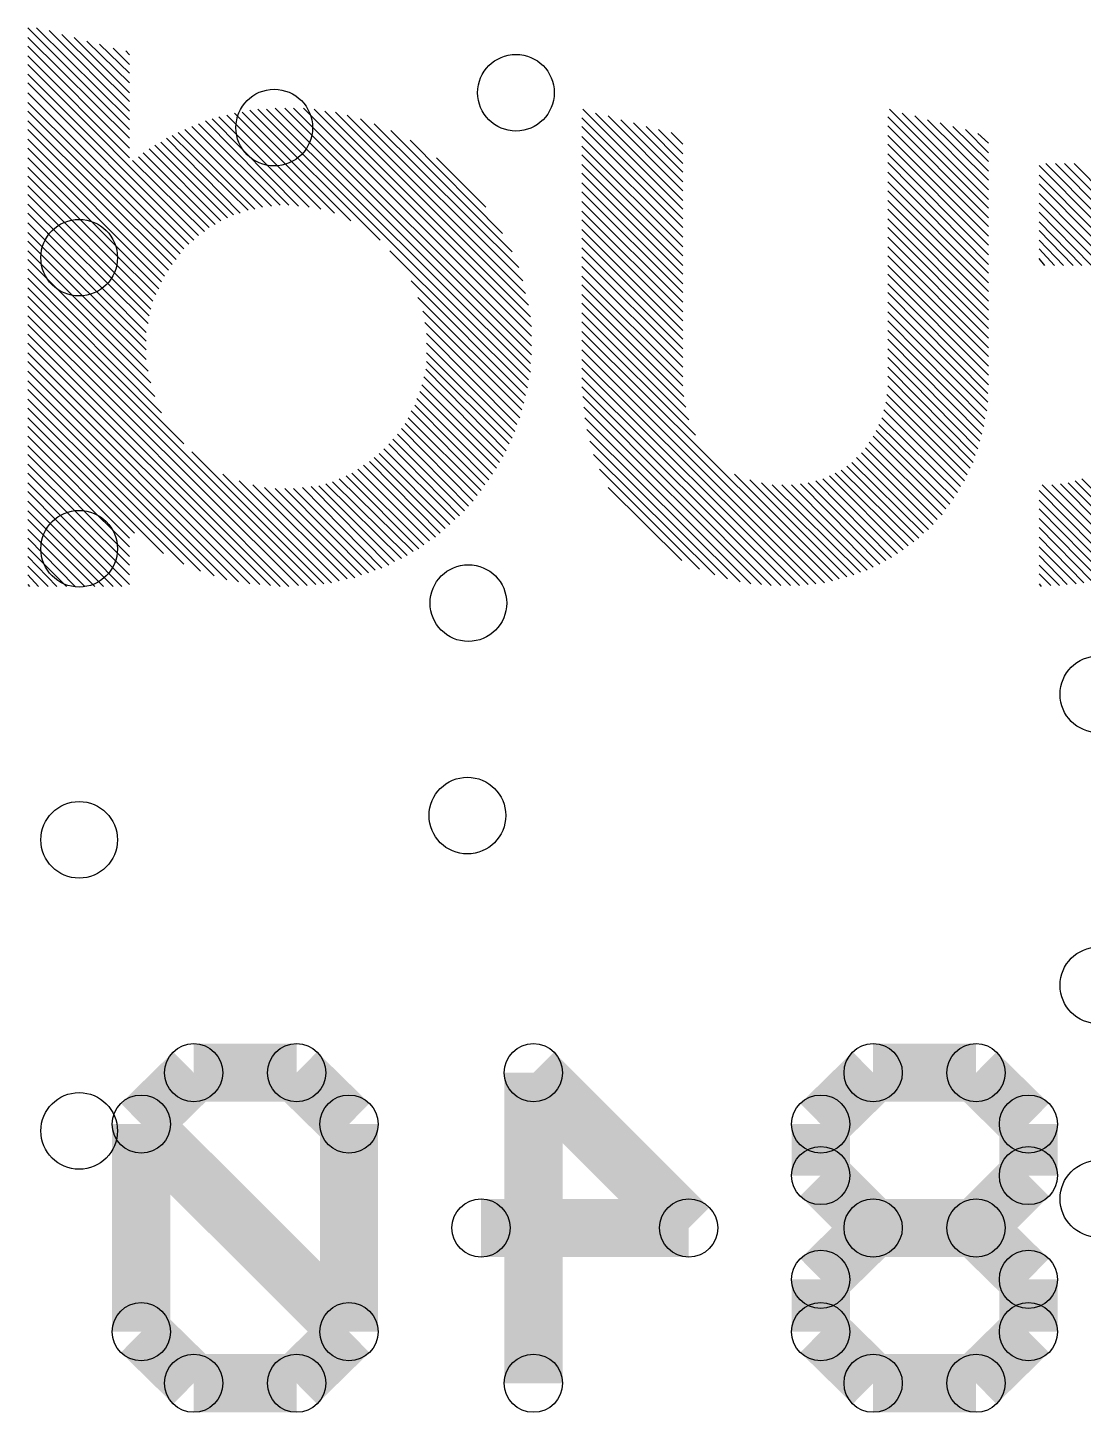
# Model space of a CAD drawing. Extents: x 0 to 26.8, y 0 to 19.7.
# Drawn here: x 9.136 to 11.899, y 8.547 to 12.172 of the extents above; entities that cross this region are included whole.
import ezdxf

# ---------------------------------------------------------------- set-up
doc = ezdxf.new("R2010")
doc.units = 0
doc.layers.get('0').update_dxf_attribs({"linetype": 'CONTINUOUS'})
doc.layers.add('SEEEDSTUDIOXIAONRF52840V1_1_GBO', color=7, linetype='CONTINUOUS')
doc.layers.add('SEEEDSTUDIOXIAONRF52840V1_1_TXT', color=12, linetype='CONTINUOUS')

# ---------------------------------------------------------------- blocks, each defined once
blk = doc.blocks.new('ROUND_2')
blk.add_circle((0, 0), 0)
blk = doc.blocks.new('ROUND_19')
blk.add_circle((0, 0), 0.0762)
blk = doc.blocks.new('ROUND_85')
blk.add_circle((0, 0), 0.1003)

msp = doc.modelspace()

# ---------------------------------------------------------------- linework, layer by layer
at = {"layer": 'SEEEDSTUDIOXIAONRF52840V1_1_GBO'}
for points in [[(9.13638, 12.17168), (9.40308, 11.90498)], [(9.40308, 11.88212), (9.13638, 12.14628)], [(9.40308, 11.93038), (9.15924, 12.17168)], [(9.19226, 12.16406), (9.40308, 11.95324)], [(9.40308, 11.97864), (9.22528, 12.1539)], [(9.2583, 12.14628), (9.40308, 12.0015)], [(9.13638, 12.12342), (9.40308, 11.85672)], [(9.40308, 12.0269), (9.29132, 12.13612)], [(9.32434, 12.1285), (9.40308, 12.0523)], [(9.40308, 12.07516), (9.3599, 12.11834)], [(9.39292, 12.11072), (9.40308, 12.10056)], [(9.40308, 11.83132), (9.13638, 12.09802)], [(9.13638, 12.07516), (9.58342, 11.62812)], [(9.57072, 11.61542), (9.13638, 12.04976)], [(9.13638, 12.0269), (9.55802, 11.60526)], [(9.54532, 11.59256), (9.13638, 12.0015)], [(9.13638, 11.9761), (9.53516, 11.57986)], [(9.525, 11.56462), (9.13638, 11.95324)], [(9.13638, 11.92784), (9.51484, 11.55192)], [(9.81964, 11.70686), (9.6012, 11.92784)], [(9.61898, 11.93292), (9.84504, 11.70432)], [(9.87298, 11.70178), (9.63676, 11.938)], [(9.65708, 11.94308), (9.90346, 11.6967)], [(9.93902, 11.68654), (9.6774, 11.94816)], [(9.69772, 11.9507), (9.9822, 11.66622)], [(10.0584, 11.61542), (9.71804, 11.95578)], [(9.73836, 11.95832), (10.44702, 11.24966)], [(10.4521, 11.26998), (9.76122, 11.95832)], [(9.78408, 11.96086), (10.4521, 11.29284)], [(10.45464, 11.3157), (9.80948, 11.96086)], [(9.83234, 11.96086), (10.45464, 11.33856)], [(10.45464, 11.36396), (9.85774, 11.96086)], [(9.88568, 11.95832), (10.45464, 11.38936)], [(10.4521, 11.41476), (9.91362, 11.95324)], [(9.94156, 11.9507), (10.44702, 11.44524)], [(10.4394, 11.47572), (9.97204, 11.94308)], [(10.0076, 11.93292), (10.43178, 11.50874)], [(10.85088, 11.6713), (10.58672, 11.93546)], [(10.58926, 11.95832), (10.85088, 11.6967)], [(10.85088, 11.71956), (10.62228, 11.94816)], [(10.6553, 11.94054), (10.85088, 11.74496)], [(10.85088, 11.76782), (10.68832, 11.93038)], [(11.65098, 11.67384), (11.38682, 11.938)], [(11.3919, 11.95832), (11.65098, 11.69924)], [(11.65098, 11.7221), (11.42492, 11.94816)], [(11.45794, 11.94054), (11.65098, 11.7475)], [(11.65098, 11.7729), (11.49096, 11.93038)], [(9.50468, 11.53668), (9.13638, 11.90498)], [(9.51484, 11.88974), (9.71296, 11.69416)], [(9.73074, 11.6967), (9.53008, 11.89736)], [(9.54786, 11.90498), (9.75106, 11.70178)], [(9.77392, 11.70432), (9.56564, 11.9126)], [(9.58342, 11.92022), (9.79678, 11.70686)], [(10.42162, 11.5443), (10.04316, 11.92022)], [(10.08634, 11.90244), (10.40384, 11.58494)], [(10.58672, 11.9126), (10.85088, 11.64844)], [(10.72134, 11.92276), (10.85088, 11.79322)], [(10.85088, 11.81608), (10.75436, 11.9126)], [(10.78738, 11.90498), (10.85088, 11.84148)], [(10.85088, 11.86688), (10.8204, 11.89736)], [(11.38682, 11.91514), (11.65098, 11.65098)], [(11.65098, 11.62558), (11.38682, 11.88974)], [(11.52398, 11.92276), (11.65098, 11.79576)], [(11.65098, 11.82116), (11.557, 11.9126)], [(11.59002, 11.90498), (11.65098, 11.84402)], [(11.65098, 11.86942), (11.62304, 11.89482)], [(9.13638, 11.87958), (9.49452, 11.52144)], [(9.4869, 11.5062), (9.13638, 11.85672)], [(9.45388, 11.85418), (9.64184, 11.66622)], [(9.65962, 11.67384), (9.46912, 11.86434)], [(9.48436, 11.87196), (9.67486, 11.68146)], [(9.69264, 11.68654), (9.4996, 11.88212)], [(10.37844, 11.6332), (10.13714, 11.87704)], [(10.85088, 11.62304), (10.58672, 11.8872)], [(10.58672, 11.8618), (10.85088, 11.59764)], [(11.38682, 11.86688), (11.65098, 11.60272)], [(9.13638, 11.83132), (9.47928, 11.48842)], [(9.59866, 11.63828), (9.4107, 11.8237)], [(9.42594, 11.83386), (9.61136, 11.64844)], [(9.6266, 11.65606), (9.43864, 11.84402)], [(10.20572, 11.83132), (10.33526, 11.70178)], [(10.85088, 11.57478), (10.58672, 11.83894)], [(11.65098, 11.57732), (11.38682, 11.84148)], [(11.38682, 11.81862), (11.65098, 11.55192)], [(9.47166, 11.47318), (9.13638, 11.80592)], [(9.13638, 11.78306), (9.46404, 11.4554)], [(10.58672, 11.81354), (10.85088, 11.54938)], [(10.85088, 11.52652), (10.58672, 11.79068)], [(11.65098, 11.52906), (11.38682, 11.79322)], [(12.20216, 11.38936), (11.78306, 11.811)], [(11.78306, 11.7856), (12.20216, 11.36396)], [(11.80084, 11.81608), (12.20216, 11.41222)], [(12.20216, 11.43762), (11.82624, 11.81608)], [(11.8491, 11.81608), (12.20216, 11.46302)], [(12.20216, 11.48588), (11.8745, 11.81608)], [(9.45896, 11.43508), (9.13638, 11.75766)], [(10.58672, 11.76528), (10.85088, 11.50112)], [(11.38682, 11.76782), (11.65098, 11.50366)], [(11.65098, 11.4808), (11.38682, 11.74496)], [(12.20216, 11.3411), (11.78306, 11.76274)], [(9.13638, 11.7348), (9.45388, 11.4173)], [(9.45134, 11.39698), (9.13638, 11.7094)], [(10.85088, 11.47826), (10.58672, 11.74242)], [(10.58672, 11.71702), (10.85088, 11.45286)], [(11.38682, 11.71956), (11.65098, 11.4554)], [(11.78306, 11.73734), (12.20216, 11.3157)], [(12.20216, 11.29284), (11.78306, 11.71194)], [(9.13638, 11.68654), (9.44626, 11.37412)], [(10.85088, 11.42746), (10.58672, 11.69162)], [(11.65098, 11.43254), (11.38682, 11.6967)], [(11.38682, 11.6713), (11.65098, 11.40714)], [(11.78306, 11.68908), (11.92022, 11.54938)], [(9.44626, 11.35126), (9.13638, 11.66114)], [(9.13638, 11.63574), (9.44626, 11.3284)], [(10.58672, 11.66876), (10.85088, 11.4046)], [(10.85088, 11.3792), (10.58672, 11.64336)], [(11.65098, 11.38428), (11.38682, 11.64844)], [(11.89482, 11.54938), (11.78306, 11.66368)], [(11.78306, 11.64082), (11.87196, 11.54938)], [(9.44626, 11.303), (9.13638, 11.61288)], [(10.58672, 11.6205), (10.85088, 11.35634)], [(11.38682, 11.62304), (11.65098, 11.35888)], [(11.84656, 11.54938), (11.78306, 11.61542)], [(9.13638, 11.58748), (9.45134, 11.27252)], [(9.45896, 11.24204), (9.13638, 11.56462)], [(10.44448, 11.22934), (10.0838, 11.58748)], [(10.85088, 11.33094), (10.58672, 11.5951)], [(10.58672, 11.57224), (10.85088, 11.30808)], [(11.65098, 11.33348), (11.38682, 11.59764)], [(11.38682, 11.57478), (11.65098, 11.31062)], [(11.78306, 11.59256), (11.8237, 11.54938)], [(11.7983, 11.54938), (11.78306, 11.56716)], [(9.13638, 11.53922), (9.46912, 11.20648)], [(10.85088, 11.28268), (10.58672, 11.54684)], [(11.65098, 11.28522), (11.38682, 11.54938)], [(11.38682, 11.52652), (11.65098, 11.26236)], [(9.4869, 11.1633), (9.13638, 11.51636)], [(9.13638, 11.49096), (9.54532, 11.08202)], [(10.13968, 11.50874), (10.4394, 11.20902)], [(10.58672, 11.52144), (10.85088, 11.25728)], [(10.85088, 11.23442), (10.58672, 11.49858)], [(11.65098, 11.23696), (11.38682, 11.50112)], [(9.89076, 10.71372), (9.13638, 11.4681)], [(10.43432, 11.1887), (10.15746, 11.46556)], [(10.58672, 11.47318), (10.85342, 11.20648)], [(11.38682, 11.47826), (11.64844, 11.2141)], [(9.13638, 11.4427), (9.8679, 10.71118)], [(10.17016, 11.43), (10.42924, 11.17092)], [(10.8585, 11.17854), (10.58672, 11.45032)], [(10.58672, 11.42492), (10.86612, 11.14552)], [(11.64844, 11.19124), (11.38682, 11.45286)], [(11.38682, 11.42746), (11.6459, 11.16838)], [(9.84504, 10.71118), (9.13638, 11.4173)], [(9.13638, 11.39444), (9.81964, 10.70864)], [(10.42416, 11.1506), (10.17524, 11.39952)], [(10.8839, 11.10488), (10.58672, 11.40206)], [(11.64082, 11.14806), (11.38682, 11.4046)], [(9.79678, 10.70864), (9.13638, 11.36904)], [(9.13638, 11.34618), (9.77138, 10.71118)], [(10.18032, 11.37158), (10.41654, 11.13282)], [(10.41146, 11.11504), (10.18032, 11.34618)], [(11.24204, 10.72388), (10.58672, 11.37666)], [(10.58672, 11.3538), (11.22172, 10.7188)], [(11.38682, 11.3792), (11.63828, 11.12774)], [(11.6332, 11.10742), (11.38682, 11.35634)], [(9.74344, 10.71372), (9.13638, 11.32078)], [(10.18032, 11.32078), (10.40384, 11.09726)], [(11.19886, 10.71626), (10.58672, 11.3284)], [(11.38682, 11.33094), (11.62812, 11.08964)], [(9.13638, 11.29792), (9.71804, 10.71626)], [(9.68756, 10.72134), (9.13638, 11.27252)], [(10.17778, 11.2776), (10.3886, 11.06424)], [(10.39622, 11.08202), (10.18032, 11.29792)], [(10.58672, 11.303), (11.17854, 10.71372)], [(11.15568, 10.71118), (10.58672, 11.28014)], [(11.62304, 11.06932), (11.38682, 11.30808)], [(11.38682, 11.28268), (11.61542, 11.05154)], [(9.13638, 11.24712), (9.65708, 10.72642)], [(10.16762, 11.23696), (10.37082, 11.03376)], [(10.38098, 11.049), (10.1727, 11.25728)], [(10.58672, 11.25474), (11.13282, 10.71118)], [(11.61034, 11.03376), (11.38682, 11.25982)], [(9.62406, 10.73658), (9.13638, 11.22426)], [(10.15492, 11.2014), (10.35304, 11.00328)], [(10.3632, 11.01852), (10.16254, 11.21918)], [(11.10742, 10.71118), (10.58672, 11.23188)], [(10.58926, 11.20648), (11.08202, 10.71118)], [(11.5951, 11.00074), (11.38428, 11.21156)], [(11.38682, 11.23442), (11.60272, 11.01852)], [(9.13638, 11.19886), (9.5885, 10.74928)], [(9.54532, 10.76706), (9.13638, 11.176)], [(10.13968, 11.16838), (10.33272, 10.97534)], [(10.34288, 10.98804), (10.14984, 11.18362)], [(11.05662, 10.71372), (10.5918, 11.17854)], [(11.57732, 10.97026), (11.37666, 11.17092)], [(11.38174, 11.19124), (11.58748, 10.9855)], [(9.13638, 11.1506), (9.49198, 10.795)], [(9.13638, 11.12774), (9.41578, 10.84834)], [(10.12444, 11.13536), (10.3124, 10.9474)], [(10.32256, 10.9601), (10.13206, 11.1506)], [(10.59434, 11.1506), (11.02868, 10.71626)], [(11.55954, 10.93978), (11.36396, 11.13282)], [(11.37158, 11.1506), (11.5697, 10.95502)], [(9.40308, 10.83564), (9.13638, 11.10234)], [(10.27938, 10.90676), (10.09142, 11.09472)], [(10.10412, 11.10742), (10.28954, 10.91946)], [(10.30224, 10.93216), (10.11428, 11.12266)], [(11.00074, 10.72134), (10.59942, 11.12012)], [(11.53922, 10.91184), (11.34872, 11.10234)], [(11.35634, 11.11758), (11.54938, 10.92454)], [(9.13638, 11.07694), (9.40308, 10.81278)], [(9.56564, 11.0617), (9.91108, 10.71626)], [(10.05586, 11.05662), (10.24128, 10.8712)], [(10.25398, 10.8839), (10.06856, 11.06932)], [(10.08126, 11.08202), (10.26668, 10.89406)], [(10.60704, 11.08964), (10.96772, 10.72896)], [(11.31824, 11.05916), (11.5062, 10.8712)], [(11.51636, 10.8839), (11.3284, 11.07186)], [(11.33856, 11.0871), (11.52906, 10.8966)], [(9.40308, 10.78738), (9.13638, 11.05408)], [(9.40308, 10.76452), (9.13638, 11.02868)], [(10.20318, 10.83818), (10.01522, 11.02614)], [(10.03046, 11.0363), (10.21588, 10.84834)], [(10.22858, 10.86104), (10.04316, 11.04646)], [(10.9347, 10.73912), (10.6172, 11.05408)], [(11.4681, 10.83564), (11.28014, 11.0236)], [(11.29284, 11.03376), (11.4808, 10.84834)], [(11.4935, 10.8585), (11.30554, 11.04646)], [(9.13638, 11.00582), (9.40308, 10.73912)], [(9.9314, 10.7188), (9.64692, 11.00328)], [(9.6901, 10.9855), (9.95172, 10.72388)], [(9.93394, 10.98296), (10.12952, 10.78992)], [(10.14476, 10.80008), (9.95172, 10.99058)], [(9.9695, 10.9982), (10.16, 10.8077)], [(10.1727, 10.81786), (9.98474, 11.00582)], [(9.99998, 11.01598), (10.18794, 10.82802)], [(10.63244, 11.01598), (10.89406, 10.75436)], [(10.9855, 11.00328), (11.25982, 10.72896)], [(11.28014, 10.73404), (11.02614, 10.98804)], [(11.19886, 10.9855), (11.39698, 10.78484)], [(11.41222, 10.795), (11.21664, 10.99058)], [(11.23442, 10.9982), (11.42746, 10.80516)], [(11.44016, 10.81532), (11.24966, 11.00582)], [(11.2649, 11.01344), (11.4554, 10.82548)], [(12.07008, 10.79246), (11.87704, 10.9855)], [(11.89482, 10.99058), (12.08532, 10.80262)], [(9.40308, 10.71372), (9.13638, 10.98042)], [(9.13638, 10.95756), (9.38276, 10.70864)], [(9.97204, 10.72896), (9.72566, 10.97534)], [(9.75614, 10.96772), (9.99236, 10.7315)], [(10.01014, 10.73912), (9.78408, 10.96518)], [(9.80948, 10.96518), (10.02792, 10.7442)], [(10.0457, 10.75182), (9.83234, 10.96518)], [(9.8552, 10.96772), (10.06348, 10.7569)], [(10.08126, 10.76452), (9.87806, 10.97026)], [(9.89838, 10.9728), (10.0965, 10.77468)], [(10.11428, 10.7823), (9.91616, 10.97788)], [(10.84834, 10.77722), (10.6553, 10.96772)], [(11.05662, 10.98042), (11.29792, 10.73912)], [(11.3157, 10.74674), (11.08456, 10.97534)], [(11.10996, 10.97534), (11.33348, 10.75182)], [(11.34872, 10.75944), (11.13536, 10.97534)], [(11.15822, 10.97788), (11.3665, 10.76706)], [(11.38174, 10.77722), (11.17854, 10.98042)], [(11.78306, 10.9601), (11.99388, 10.74674)], [(12.01166, 10.75436), (11.79068, 10.97534)], [(11.81608, 10.97534), (12.0269, 10.76452)], [(12.04214, 10.77214), (11.83894, 10.97788)], [(11.85926, 10.98042), (12.05738, 10.7823)], [(9.3599, 10.70864), (9.13638, 10.93216)], [(11.9761, 10.74166), (11.78306, 10.9347)], [(11.78306, 10.91184), (11.95832, 10.73404)], [(9.13638, 10.90676), (9.3345, 10.70864)], [(9.31164, 10.70864), (9.13638, 10.8839)], [(11.94054, 10.72896), (11.78306, 10.88644)], [(9.13638, 10.8585), (9.28624, 10.70864)], [(11.78306, 10.86358), (11.92022, 10.72388)], [(11.8999, 10.7188), (11.78306, 10.83818)], [(9.26084, 10.70864), (9.13638, 10.83564)], [(9.13638, 10.81024), (9.23798, 10.70864)], [(11.78306, 10.81278), (11.87958, 10.71626)], [(9.21258, 10.70864), (9.13638, 10.78738)], [(11.85672, 10.71372), (11.78306, 10.78992)], [(9.13638, 10.76198), (9.18972, 10.70864)], [(9.16432, 10.70864), (9.13638, 10.73912)], [(11.78306, 10.76452), (11.8364, 10.71118)], [(11.81354, 10.71118), (11.78306, 10.74166)], [(9.13638, 10.71372), (9.14146, 10.70864)], [(11.78306, 10.71626), (11.78814, 10.70864)]]:
    msp.add_lwpolyline(points, dxfattribs=at)
at = {"layer": 'SEEEDSTUDIOXIAONRF52840V1_1_GBO', "const_width": 0.1524}
for points in [[(9.57072, 9.4361), (9.43356, 9.30148)], [(9.83996, 9.4361), (9.57072, 9.4361)], [(9.97712, 9.30148), (9.83996, 9.4361)], [(10.45972, 8.6233), (10.45972, 9.4361)], [(10.45972, 9.4361), (10.86612, 9.0297)], [(11.34872, 9.4361), (11.21156, 9.30148)], [(11.61796, 9.4361), (11.34872, 9.4361)], [(11.75512, 9.30148), (11.61796, 9.4361)], [(9.97712, 8.75792), (9.43356, 9.30148)], [(9.43356, 9.30148), (9.43356, 8.75792)], [(9.97712, 8.75792), (9.97712, 9.30148)], [(11.21156, 9.30148), (11.21156, 9.16686)], [(11.75512, 9.16686), (11.75512, 9.30148)], [(11.21156, 9.16686), (11.34872, 9.0297)], [(11.61796, 9.0297), (11.75512, 9.16686)], [(10.86612, 9.0297), (10.32256, 9.0297)], [(11.34872, 9.0297), (11.21156, 8.89508)], [(11.61796, 9.0297), (11.34872, 9.0297)], [(11.75512, 8.89508), (11.61796, 9.0297)], [(11.21156, 8.89508), (11.21156, 8.75792)], [(11.75512, 8.75792), (11.75512, 8.89508)], [(9.43356, 8.75792), (9.57072, 8.6233)], [(9.83996, 8.6233), (9.97712, 8.75792)], [(11.21156, 8.75792), (11.34872, 8.6233)], [(11.61796, 8.6233), (11.75512, 8.75792)], [(9.57072, 8.6233), (9.83996, 8.6233)], [(11.34872, 8.6233), (11.61796, 8.6233)]]:
    msp.add_lwpolyline(points, dxfattribs=at)

# ---------------------------------------------------------------- block references
at = {"layer": 'SEEEDSTUDIOXIAONRF52840V1_1_GBO'}
for name, p in [('ROUND_2', (9.13638, 12.17168)), ('ROUND_2', (9.15924, 12.17168)), ('ROUND_2', (9.19226, 12.16406)), ('ROUND_2', (9.22528, 12.1539)), ('ROUND_2', (9.13638, 12.14628)), ('ROUND_2', (9.2583, 12.14628)), ('ROUND_2', (9.29132, 12.13612)), ('ROUND_2', (9.32434, 12.1285)), ('ROUND_2', (9.13638, 12.12342)), ('ROUND_2', (9.3599, 12.11834)), ('ROUND_2', (9.39292, 12.11072)), ('ROUND_2', (9.40308, 12.10056)), ('ROUND_2', (9.13638, 12.09802)), ('ROUND_2', (9.13638, 12.07516)), ('ROUND_2', (9.40308, 12.07516)), ('ROUND_2', (9.40308, 12.0523)), ('ROUND_2', (9.13638, 12.04976)), ('ROUND_2', (9.13638, 12.0269)), ('ROUND_2', (9.40308, 12.0269)), ('ROUND_2', (9.13638, 12.0015)), ('ROUND_2', (9.40308, 12.0015)), ('ROUND_2', (9.40308, 11.97864)), ('ROUND_2', (9.13638, 11.9761)), ('ROUND_2', (9.85774, 11.96086)), ('ROUND_2', (9.83234, 11.96086)), ('ROUND_2', (9.80948, 11.96086)), ('ROUND_2', (9.78408, 11.96086)), ('ROUND_2', (10.58926, 11.95832)), ('ROUND_2', (9.88568, 11.95832)), ('ROUND_2', (9.76122, 11.95832)), ('ROUND_2', (9.73836, 11.95832)), ('ROUND_2', (11.3919, 11.95832)), ('ROUND_2', (9.71804, 11.95578)), ('ROUND_2', (9.91362, 11.95324)), ('ROUND_2', (9.13638, 11.95324)), ('ROUND_2', (9.40308, 11.95324)), ('ROUND_2', (9.94156, 11.9507)), ('ROUND_2', (9.69772, 11.9507)), ('ROUND_2', (10.62228, 11.94816)), ('ROUND_2', (9.6774, 11.94816)), ('ROUND_2', (11.42492, 11.94816)), ('ROUND_2', (9.97204, 11.94308)), ('ROUND_2', (9.65708, 11.94308)), ('ROUND_2', (10.6553, 11.94054)), ('ROUND_2', (11.45794, 11.94054)), ('ROUND_2', (9.63676, 11.938)), ('ROUND_2', (11.38682, 11.938)), ('ROUND_2', (10.58672, 11.93546)), ('ROUND_2', (10.0076, 11.93292)), ('ROUND_2', (9.61898, 11.93292)), ('ROUND_2', (10.68832, 11.93038)), ('ROUND_2', (9.40308, 11.93038)), ('ROUND_2', (11.49096, 11.93038)), ('ROUND_2', (9.6012, 11.92784)), ('ROUND_2', (9.13638, 11.92784)), ('ROUND_2', (10.72134, 11.92276)), ('ROUND_2', (11.52398, 11.92276)), ('ROUND_2', (10.04316, 11.92022)), ('ROUND_2', (9.58342, 11.92022)), ('ROUND_2', (11.38682, 11.91514)), ('ROUND_2', (10.58672, 11.9126)), ('ROUND_2', (10.75436, 11.9126)), ('ROUND_2', (9.56564, 11.9126)), ('ROUND_2', (11.557, 11.9126)), ('ROUND_2', (10.78738, 11.90498)), ('ROUND_2', (9.54786, 11.90498)), ('ROUND_2', (9.13638, 11.90498)), ('ROUND_2', (9.40308, 11.90498)), ('ROUND_2', (11.59002, 11.90498)), ('ROUND_2', (10.08634, 11.90244)), ('ROUND_2', (10.8204, 11.89736)), ('ROUND_2', (9.53008, 11.89736)), ('ROUND_2', (11.62304, 11.89482)), ('ROUND_2', (9.51484, 11.88974)), ('ROUND_2', (11.38682, 11.88974)), ('ROUND_2', (10.58672, 11.8872)), ('ROUND_2', (9.4996, 11.88212)), ('ROUND_2', (9.40308, 11.88212)), ('ROUND_2', (9.13638, 11.87958)), ('ROUND_2', (10.13714, 11.87704)), ('ROUND_2', (9.48436, 11.87196)), ('ROUND_2', (11.65098, 11.86942)), ('ROUND_2', (10.85088, 11.86688)), ('ROUND_2', (11.38682, 11.86688)), ('ROUND_2', (9.46912, 11.86434)), ('ROUND_2', (10.58672, 11.8618)), ('ROUND_2', (9.13638, 11.85672)), ('ROUND_2', (9.40308, 11.85672)), ('ROUND_2', (9.45388, 11.85418)), ('ROUND_2', (9.43864, 11.84402)), ('ROUND_2', (11.65098, 11.84402)), ('ROUND_2', (11.38682, 11.84148)), ('ROUND_2', (10.85088, 11.84148)), ('ROUND_2', (10.58672, 11.83894)), ('ROUND_2', (9.42594, 11.83386)), ('ROUND_2', (9.40308, 11.83132)), ('ROUND_2', (9.13638, 11.83132)), ('ROUND_2', (10.20572, 11.83132)), ('ROUND_2', (9.4107, 11.8237)), ('ROUND_2', (11.65098, 11.82116)), ('ROUND_2', (11.38682, 11.81862)), ('ROUND_2', (11.8745, 11.81608)), ('ROUND_2', (11.8491, 11.81608)), ('ROUND_2', (11.82624, 11.81608)), ('ROUND_2', (11.80084, 11.81608)), ('ROUND_2', (10.85088, 11.81608)), ('ROUND_2', (10.58672, 11.81354)), ('ROUND_2', (11.78306, 11.811)), ('ROUND_2', (9.13638, 11.80592)), ('ROUND_2', (11.65098, 11.79576)), ('ROUND_2', (11.38682, 11.79322)), ('ROUND_2', (10.85088, 11.79322)), ('ROUND_2', (10.58672, 11.79068)), ('ROUND_2', (11.78306, 11.7856)), ('ROUND_2', (9.13638, 11.78306)), ('ROUND_2', (11.65098, 11.7729)), ('ROUND_2', (11.38682, 11.76782)), ('ROUND_2', (10.85088, 11.76782)), ('ROUND_2', (10.58672, 11.76528)), ('ROUND_2', (11.78306, 11.76274)), ('ROUND_2', (9.13638, 11.75766)), ('ROUND_2', (11.65098, 11.7475)), ('ROUND_2', (11.38682, 11.74496)), ('ROUND_2', (10.85088, 11.74496)), ('ROUND_2', (10.58672, 11.74242)), ('ROUND_2', (11.78306, 11.73734)), ('ROUND_2', (9.13638, 11.7348)), ('ROUND_2', (11.65098, 11.7221)), ('ROUND_2', (11.38682, 11.71956)), ('ROUND_2', (10.85088, 11.71956)), ('ROUND_2', (10.58672, 11.71702)), ('ROUND_2', (11.78306, 11.71194)), ('ROUND_2', (9.13638, 11.7094)), ('ROUND_2', (9.81964, 11.70686)), ('ROUND_2', (9.79678, 11.70686)), ('ROUND_2', (9.84504, 11.70432)), ('ROUND_2', (9.77392, 11.70432)), ('ROUND_2', (9.87298, 11.70178)), ('ROUND_2', (9.75106, 11.70178)), ('ROUND_2', (10.33526, 11.70178)), ('ROUND_2', (11.65098, 11.69924)), ('ROUND_2', (11.38682, 11.6967)), ('ROUND_2', (10.85088, 11.6967)), ('ROUND_2', (9.90346, 11.6967)), ('ROUND_2', (9.73074, 11.6967)), ('ROUND_2', (9.71296, 11.69416)), ('ROUND_2', (10.58672, 11.69162)), ('ROUND_2', (11.78306, 11.68908)), ('ROUND_2', (9.93902, 11.68654)), ('ROUND_2', (9.69264, 11.68654)), ('ROUND_2', (9.13638, 11.68654)), ('ROUND_2', (9.67486, 11.68146)), ('ROUND_2', (9.65962, 11.67384)), ('ROUND_2', (11.65098, 11.67384)), ('ROUND_2', (11.38682, 11.6713)), ('ROUND_2', (10.85088, 11.6713)), ('ROUND_2', (10.58672, 11.66876)), ('ROUND_2', (9.9822, 11.66622)), ('ROUND_2', (9.64184, 11.66622)), ('ROUND_2', (11.78306, 11.66368)), ('ROUND_2', (9.13638, 11.66114)), ('ROUND_2', (9.6266, 11.65606)), ('ROUND_2', (11.65098, 11.65098)), ('ROUND_2', (11.38682, 11.64844)), ('ROUND_2', (10.85088, 11.64844)), ('ROUND_2', (9.61136, 11.64844)), ('ROUND_2', (10.58672, 11.64336)), ('ROUND_2', (11.78306, 11.64082)), ('ROUND_2', (9.59866, 11.63828)), ('ROUND_2', (9.13638, 11.63574)), ('ROUND_2', (10.37844, 11.6332)), ('ROUND_2', (9.58342, 11.62812)), ('ROUND_2', (11.65098, 11.62558)), ('ROUND_2', (11.38682, 11.62304)), ('ROUND_2', (10.85088, 11.62304)), ('ROUND_2', (10.58672, 11.6205)), ('ROUND_2', (11.78306, 11.61542)), ('ROUND_2', (10.0584, 11.61542)), ('ROUND_2', (9.57072, 11.61542)), ('ROUND_2', (9.13638, 11.61288)), ('ROUND_2', (9.55802, 11.60526)), ('ROUND_2', (11.65098, 11.60272)), ('ROUND_2', (11.38682, 11.59764)), ('ROUND_2', (10.85088, 11.59764)), ('ROUND_2', (10.58672, 11.5951)), ('ROUND_2', (11.78306, 11.59256)), ('ROUND_2', (9.54532, 11.59256)), ('ROUND_2', (10.0838, 11.58748)), ('ROUND_2', (9.13638, 11.58748)), ('ROUND_2', (10.40384, 11.58494)), ('ROUND_2', (9.53516, 11.57986)), ('ROUND_2', (11.65098, 11.57732)), ('ROUND_2', (11.38682, 11.57478)), ('ROUND_2', (10.85088, 11.57478)), ('ROUND_2', (10.58672, 11.57224)), ('ROUND_2', (11.78306, 11.56716)), ('ROUND_2', (9.525, 11.56462)), ('ROUND_2', (9.13638, 11.56462)), ('ROUND_2', (11.65098, 11.55192)), ('ROUND_2', (9.51484, 11.55192)), ('ROUND_2', (11.89482, 11.54938)), ('ROUND_2', (11.87196, 11.54938)), ('ROUND_2', (11.84656, 11.54938)), ('ROUND_2', (11.8237, 11.54938)), ('ROUND_2', (11.7983, 11.54938)), ('ROUND_2', (11.38682, 11.54938)), ('ROUND_2', (10.85088, 11.54938)), ('ROUND_2', (10.58672, 11.54684)), ('ROUND_2', (10.42162, 11.5443)), ('ROUND_2', (9.13638, 11.53922)), ('ROUND_2', (9.50468, 11.53668)), ('ROUND_2', (11.65098, 11.52906)), ('ROUND_2', (11.38682, 11.52652)), ('ROUND_2', (10.85088, 11.52652)), ('ROUND_2', (10.58672, 11.52144)), ('ROUND_2', (9.49452, 11.52144)), ('ROUND_2', (9.13638, 11.51636)), ('ROUND_2', (10.43178, 11.50874)), ('ROUND_2', (10.13968, 11.50874)), ('ROUND_2', (9.4869, 11.5062)), ('ROUND_2', (11.65098, 11.50366)), ('ROUND_2', (11.38682, 11.50112)), ('ROUND_2', (10.85088, 11.50112)), ('ROUND_2', (10.58672, 11.49858)), ('ROUND_2', (9.13638, 11.49096)), ('ROUND_2', (9.47928, 11.48842)), ('ROUND_2', (11.65098, 11.4808)), ('ROUND_2', (11.38682, 11.47826)), ('ROUND_2', (10.85088, 11.47826)), ('ROUND_2', (10.4394, 11.47572)), ('ROUND_2', (10.58672, 11.47318)), ('ROUND_2', (9.47166, 11.47318)), ('ROUND_2', (9.13638, 11.4681)), ('ROUND_2', (10.15746, 11.46556)), ('ROUND_2', (11.65098, 11.4554)), ('ROUND_2', (9.46404, 11.4554)), ('ROUND_2', (11.38682, 11.45286)), ('ROUND_2', (10.85088, 11.45286)), ('ROUND_2', (10.58672, 11.45032)), ('ROUND_2', (10.44702, 11.44524)), ('ROUND_2', (9.13638, 11.4427)), ('ROUND_2', (9.45896, 11.43508)), ('ROUND_2', (11.65098, 11.43254)), ('ROUND_2', (10.17016, 11.43)), ('ROUND_2', (11.38682, 11.42746)), ('ROUND_2', (10.85088, 11.42746)), ('ROUND_2', (10.58672, 11.42492)), ('ROUND_2', (9.45388, 11.4173)), ('ROUND_2', (9.13638, 11.4173)), ('ROUND_2', (10.4521, 11.41476)), ('ROUND_2', (11.65098, 11.40714)), ('ROUND_2', (11.38682, 11.4046)), ('ROUND_2', (10.85088, 11.4046)), ('ROUND_2', (10.58672, 11.40206)), ('ROUND_2', (10.17524, 11.39952)), ('ROUND_2', (9.45134, 11.39698)), ('ROUND_2', (9.13638, 11.39444)), ('ROUND_2', (10.45464, 11.38936)), ('ROUND_2', (11.65098, 11.38428)), ('ROUND_2', (11.38682, 11.3792)), ('ROUND_2', (10.85088, 11.3792)), ('ROUND_2', (10.58672, 11.37666)), ('ROUND_2', (9.44626, 11.37412)), ('ROUND_2', (10.18032, 11.37158)), ('ROUND_2', (9.13638, 11.36904)), ('ROUND_2', (10.45464, 11.36396)), ('ROUND_2', (11.65098, 11.35888)), ('ROUND_2', (11.38682, 11.35634)), ('ROUND_2', (10.85088, 11.35634)), ('ROUND_2', (10.58672, 11.3538)), ('ROUND_2', (9.44626, 11.35126)), ('ROUND_2', (9.13638, 11.34618)), ('ROUND_2', (10.18032, 11.34618)), ('ROUND_2', (10.45464, 11.33856)), ('ROUND_2', (11.65098, 11.33348)), ('ROUND_2', (11.38682, 11.33094)), ('ROUND_2', (10.85088, 11.33094)), ('ROUND_2', (10.58672, 11.3284)), ('ROUND_2', (9.44626, 11.3284)), ('ROUND_2', (9.13638, 11.32078)), ('ROUND_2', (10.18032, 11.32078)), ('ROUND_2', (10.45464, 11.3157)), ('ROUND_2', (11.65098, 11.31062)), ('ROUND_2', (11.38682, 11.30808)), ('ROUND_2', (10.85088, 11.30808)), ('ROUND_2', (10.58672, 11.303)), ('ROUND_2', (9.44626, 11.303)), ('ROUND_2', (9.13638, 11.29792)), ('ROUND_2', (10.18032, 11.29792)), ('ROUND_2', (10.4521, 11.29284)), ('ROUND_2', (11.65098, 11.28522)), ('ROUND_2', (11.38682, 11.28268)), ('ROUND_2', (10.85088, 11.28268)), ('ROUND_2', (10.58672, 11.28014)), ('ROUND_2', (10.17778, 11.2776)), ('ROUND_2', (9.45134, 11.27252)), ('ROUND_2', (9.13638, 11.27252)), ('ROUND_2', (10.4521, 11.26998)), ('ROUND_2', (11.65098, 11.26236)), ('ROUND_2', (11.38682, 11.25982)), ('ROUND_2', (10.85088, 11.25728)), ('ROUND_2', (10.1727, 11.25728)), ('ROUND_2', (10.58672, 11.25474)), ('ROUND_2', (10.44702, 11.24966)), ('ROUND_2', (9.13638, 11.24712)), ('ROUND_2', (9.45896, 11.24204)), ('ROUND_2', (11.65098, 11.23696)), ('ROUND_2', (10.16762, 11.23696)), ('ROUND_2', (11.38682, 11.23442)), ('ROUND_2', (10.85088, 11.23442)), ('ROUND_2', (10.58672, 11.23188)), ('ROUND_2', (10.44448, 11.22934)), ('ROUND_2', (9.13638, 11.22426)), ('ROUND_2', (10.16254, 11.21918)), ('ROUND_2', (11.64844, 11.2141)), ('ROUND_2', (11.38428, 11.21156)), ('ROUND_2', (10.4394, 11.20902)), ('ROUND_2', (10.58926, 11.20648)), ('ROUND_2', (10.85342, 11.20648)), ('ROUND_2', (9.46912, 11.20648)), ('ROUND_2', (10.15492, 11.2014)), ('ROUND_2', (9.13638, 11.19886)), ('ROUND_2', (11.64844, 11.19124)), ('ROUND_2', (11.38174, 11.19124)), ('ROUND_2', (10.43432, 11.1887)), ('ROUND_2', (10.14984, 11.18362)), ('ROUND_2', (10.5918, 11.17854)), ('ROUND_2', (10.8585, 11.17854)), ('ROUND_2', (9.13638, 11.176)), ('ROUND_2', (11.37666, 11.17092)), ('ROUND_2', (10.42924, 11.17092)), ('ROUND_2', (11.6459, 11.16838)), ('ROUND_2', (10.13968, 11.16838)), ('ROUND_2', (9.4869, 11.1633)), ('ROUND_2', (11.37158, 11.1506)), ('ROUND_2', (10.59434, 11.1506)), ('ROUND_2', (9.13638, 11.1506)), ('ROUND_2', (10.42416, 11.1506)), ('ROUND_2', (10.13206, 11.1506)), ('ROUND_2', (11.64082, 11.14806)), ('ROUND_2', (10.86612, 11.14552)), ('ROUND_2', (10.12444, 11.13536)), ('ROUND_2', (11.36396, 11.13282)), ('ROUND_2', (10.41654, 11.13282)), ('ROUND_2', (11.63828, 11.12774)), ('ROUND_2', (9.13638, 11.12774)), ('ROUND_2', (10.11428, 11.12266)), ('ROUND_2', (10.59942, 11.12012)), ('ROUND_2', (11.35634, 11.11758)), ('ROUND_2', (10.41146, 11.11504)), ('ROUND_2', (11.6332, 11.10742)), ('ROUND_2', (10.10412, 11.10742)), ('ROUND_2', (10.8839, 11.10488)), ('ROUND_2', (11.34872, 11.10234)), ('ROUND_2', (9.13638, 11.10234)), ('ROUND_2', (10.40384, 11.09726)), ('ROUND_2', (10.09142, 11.09472)), ('ROUND_2', (11.62812, 11.08964)), ('ROUND_2', (10.60704, 11.08964)), ('ROUND_2', (11.33856, 11.0871)), ('ROUND_2', (9.54532, 11.08202)), ('ROUND_2', (10.39622, 11.08202)), ('ROUND_2', (10.08126, 11.08202)), ('ROUND_2', (9.13638, 11.07694)), ('ROUND_2', (11.3284, 11.07186)), ('ROUND_2', (11.62304, 11.06932)), ('ROUND_2', (10.06856, 11.06932)), ('ROUND_2', (10.3886, 11.06424)), ('ROUND_2', (9.56564, 11.0617)), ('ROUND_2', (11.31824, 11.05916)), ('ROUND_2', (10.05586, 11.05662)), ('ROUND_2', (10.6172, 11.05408)), ('ROUND_2', (9.13638, 11.05408)), ('ROUND_2', (11.61542, 11.05154)), ('ROUND_2', (10.38098, 11.049)), ('ROUND_2', (11.30554, 11.04646)), ('ROUND_2', (10.04316, 11.04646)), ('ROUND_2', (10.03046, 11.0363)), ('ROUND_2', (11.61034, 11.03376)), ('ROUND_2', (11.29284, 11.03376)), ('ROUND_2', (10.37082, 11.03376)), ('ROUND_2', (9.13638, 11.02868)), ('ROUND_2', (10.01522, 11.02614)), ('ROUND_2', (11.28014, 11.0236)), ('ROUND_2', (11.60272, 11.01852)), ('ROUND_2', (10.3632, 11.01852)), ('ROUND_2', (10.63244, 11.01598)), ('ROUND_2', (9.99998, 11.01598)), ('ROUND_2', (11.2649, 11.01344)), ('ROUND_2', (11.24966, 11.00582)), ('ROUND_2', (9.13638, 11.00582)), ('ROUND_2', (9.98474, 11.00582)), ('ROUND_2', (10.9855, 11.00328)), ('ROUND_2', (10.35304, 11.00328)), ('ROUND_2', (9.64692, 11.00328)), ('ROUND_2', (11.5951, 11.00074)), ('ROUND_2', (11.23442, 10.9982)), ('ROUND_2', (9.9695, 10.9982)), ('ROUND_2', (11.21664, 10.99058)), ('ROUND_2', (9.95172, 10.99058)), ('ROUND_2', (11.89482, 10.99058)), ('ROUND_2', (11.02614, 10.98804)), ('ROUND_2', (10.34288, 10.98804)), ('ROUND_2', (11.58748, 10.9855)), ('ROUND_2', (11.19886, 10.9855)), ('ROUND_2', (9.6901, 10.9855)), ('ROUND_2', (11.87704, 10.9855)), ('ROUND_2', (9.93394, 10.98296)), ('ROUND_2', (11.17854, 10.98042)), ('ROUND_2', (11.05662, 10.98042)), ('ROUND_2', (9.13638, 10.98042)), ('ROUND_2', (11.85926, 10.98042)), ('ROUND_2', (11.15822, 10.97788)), ('ROUND_2', (9.91616, 10.97788)), ('ROUND_2', (11.83894, 10.97788)), ('ROUND_2', (11.13536, 10.97534)), ('ROUND_2', (11.10996, 10.97534)), ('ROUND_2', (11.08456, 10.97534)), ('ROUND_2', (10.33272, 10.97534)), ('ROUND_2', (9.72566, 10.97534)), ('ROUND_2', (11.81608, 10.97534)), ('ROUND_2', (11.79068, 10.97534)), ('ROUND_2', (9.89838, 10.9728)), ('ROUND_2', (11.57732, 10.97026)), ('ROUND_2', (9.87806, 10.97026)), ('ROUND_2', (10.6553, 10.96772)), ('ROUND_2', (9.8552, 10.96772)), ('ROUND_2', (9.75614, 10.96772)), ('ROUND_2', (9.83234, 10.96518)), ('ROUND_2', (9.80948, 10.96518)), ('ROUND_2', (9.78408, 10.96518)), ('ROUND_2', (10.32256, 10.9601)), ('ROUND_2', (11.78306, 10.9601)), ('ROUND_2', (9.13638, 10.95756)), ('ROUND_2', (11.5697, 10.95502)), ('ROUND_2', (10.3124, 10.9474)), ('ROUND_2', (11.55954, 10.93978)), ('ROUND_2', (11.78306, 10.9347)), ('ROUND_2', (9.13638, 10.93216)), ('ROUND_2', (10.30224, 10.93216)), ('ROUND_2', (11.54938, 10.92454)), ('ROUND_2', (10.28954, 10.91946)), ('ROUND_2', (11.53922, 10.91184)), ('ROUND_2', (11.78306, 10.91184)), ('ROUND_2', (9.13638, 10.90676)), ('ROUND_2', (10.27938, 10.90676)), ('ROUND_2', (11.52906, 10.8966)), ('ROUND_2', (10.26668, 10.89406)), ('ROUND_2', (11.78306, 10.88644)), ('ROUND_2', (11.51636, 10.8839)), ('ROUND_2', (9.13638, 10.8839)), ('ROUND_2', (10.25398, 10.8839)), ('ROUND_2', (11.5062, 10.8712)), ('ROUND_2', (10.24128, 10.8712)), ('ROUND_2', (11.78306, 10.86358)), ('ROUND_2', (10.22858, 10.86104)), ('ROUND_2', (11.4935, 10.8585)), ('ROUND_2', (9.13638, 10.8585)), ('ROUND_2', (11.4808, 10.84834)), ('ROUND_2', (9.41578, 10.84834)), ('ROUND_2', (10.21588, 10.84834)), ('ROUND_2', (10.20318, 10.83818)), ('ROUND_2', (11.78306, 10.83818)), ('ROUND_2', (11.4681, 10.83564)), ('ROUND_2', (9.40308, 10.83564)), ('ROUND_2', (9.13638, 10.83564)), ('ROUND_2', (10.18794, 10.82802)), ('ROUND_2', (11.4554, 10.82548)), ('ROUND_2', (10.1727, 10.81786)), ('ROUND_2', (11.44016, 10.81532)), ('ROUND_2', (9.40308, 10.81278)), ('ROUND_2', (11.78306, 10.81278)), ('ROUND_2', (9.13638, 10.81024)), ('ROUND_2', (10.16, 10.8077)), ('ROUND_2', (11.42746, 10.80516)), ('ROUND_2', (10.14476, 10.80008)), ('ROUND_2', (11.41222, 10.795)), ('ROUND_2', (9.49198, 10.795)), ('ROUND_2', (10.12952, 10.78992)), ('ROUND_2', (11.78306, 10.78992)), ('ROUND_2', (9.40308, 10.78738)), ('ROUND_2', (9.13638, 10.78738)), ('ROUND_2', (11.39698, 10.78484)), ('ROUND_2', (10.11428, 10.7823)), ('ROUND_2', (11.38174, 10.77722)), ('ROUND_2', (10.84834, 10.77722)), ('ROUND_2', (10.0965, 10.77468)), ('ROUND_2', (11.3665, 10.76706)), ('ROUND_2', (9.54532, 10.76706)), ('ROUND_2', (9.40308, 10.76452)), ('ROUND_2', (10.08126, 10.76452)), ('ROUND_2', (11.78306, 10.76452)), ('ROUND_2', (9.13638, 10.76198)), ('ROUND_2', (11.34872, 10.75944)), ('ROUND_2', (10.06348, 10.7569)), ('ROUND_2', (10.89406, 10.75436)), ('ROUND_2', (11.33348, 10.75182)), ('ROUND_2', (10.0457, 10.75182)), ('ROUND_2', (9.5885, 10.74928)), ('ROUND_2', (11.3157, 10.74674)), ('ROUND_2', (10.02792, 10.7442)), ('ROUND_2', (11.78306, 10.74166)), ('ROUND_2', (11.29792, 10.73912)), ('ROUND_2', (10.9347, 10.73912)), ('ROUND_2', (9.40308, 10.73912)), ('ROUND_2', (9.13638, 10.73912)), ('ROUND_2', (10.01014, 10.73912)), ('ROUND_2', (9.62406, 10.73658)), ('ROUND_2', (11.28014, 10.73404)), ('ROUND_2', (9.99236, 10.7315)), ('ROUND_2', (11.25982, 10.72896)), ('ROUND_2', (10.96772, 10.72896)), ('ROUND_2', (9.97204, 10.72896)), ('ROUND_2', (9.65708, 10.72642)), ('ROUND_2', (11.24204, 10.72388)), ('ROUND_2', (9.95172, 10.72388)), ('ROUND_2', (11.00074, 10.72134)), ('ROUND_2', (9.68756, 10.72134)), ('ROUND_2', (11.22172, 10.7188)), ('ROUND_2', (9.9314, 10.7188)), ('ROUND_2', (11.19886, 10.71626)), ('ROUND_2', (11.02868, 10.71626)), ('ROUND_2', (9.91108, 10.71626)), ('ROUND_2', (9.71804, 10.71626)), ('ROUND_2', (11.87958, 10.71626)), ('ROUND_2', (11.78306, 10.71626)), ('ROUND_2', (11.17854, 10.71372)), ('ROUND_2', (11.05662, 10.71372)), ('ROUND_2', (9.89076, 10.71372)), ('ROUND_2', (9.74344, 10.71372)), ('ROUND_2', (9.40308, 10.71372)), ('ROUND_2', (9.13638, 10.71372)), ('ROUND_2', (11.85672, 10.71372)), ('ROUND_2', (11.15568, 10.71118)), ('ROUND_2', (11.13282, 10.71118)), ('ROUND_2', (11.10742, 10.71118)), ('ROUND_2', (11.08202, 10.71118)), ('ROUND_2', (9.8679, 10.71118)), ('ROUND_2', (9.84504, 10.71118)), ('ROUND_2', (9.77138, 10.71118)), ('ROUND_2', (11.8364, 10.71118)), ('ROUND_2', (11.81354, 10.71118)), ('ROUND_2', (9.81964, 10.70864)), ('ROUND_2', (9.79678, 10.70864)), ('ROUND_2', (9.38276, 10.70864)), ('ROUND_2', (9.3599, 10.70864)), ('ROUND_2', (9.3345, 10.70864)), ('ROUND_2', (9.31164, 10.70864)), ('ROUND_2', (9.28624, 10.70864)), ('ROUND_2', (9.26084, 10.70864)), ('ROUND_2', (9.23798, 10.70864)), ('ROUND_2', (9.21258, 10.70864)), ('ROUND_2', (9.18972, 10.70864)), ('ROUND_2', (9.16432, 10.70864)), ('ROUND_2', (9.14146, 10.70864)), ('ROUND_2', (11.78814, 10.70864)), ('ROUND_19', (9.57072, 9.4361)), ('ROUND_19', (9.83996, 9.4361)), ('ROUND_19', (10.45972, 9.4361)), ('ROUND_19', (11.34872, 9.4361)), ('ROUND_19', (11.61796, 9.4361)), ('ROUND_19', (9.43356, 9.30148)), ('ROUND_19', (9.43356, 9.30148)), ('ROUND_19', (9.97712, 9.30148)), ('ROUND_19', (11.21156, 9.30148)), ('ROUND_19', (11.75512, 9.30148)), ('ROUND_19', (11.21156, 9.16686)), ('ROUND_19', (11.75512, 9.16686)), ('ROUND_19', (10.32256, 9.0297)), ('ROUND_19', (10.86612, 9.0297)), ('ROUND_19', (10.86612, 9.0297)), ('ROUND_19', (11.34872, 9.0297)), ('ROUND_19', (11.34872, 9.0297)), ('ROUND_19', (11.61796, 9.0297)), ('ROUND_19', (11.61796, 9.0297)), ('ROUND_19', (11.21156, 8.89508)), ('ROUND_19', (11.75512, 8.89508)), ('ROUND_19', (11.75512, 8.89508)), ('ROUND_19', (9.43356, 8.75792)), ('ROUND_19', (9.97712, 8.75792)), ('ROUND_19', (9.97712, 8.75792)), ('ROUND_19', (11.21156, 8.75792)), ('ROUND_19', (11.75512, 8.75792)), ('ROUND_19', (9.57072, 8.6233)), ('ROUND_19', (9.83996, 8.6233)), ('ROUND_19', (10.45972, 8.6233)), ('ROUND_19', (11.34872, 8.6233)), ('ROUND_19', (11.61796, 8.6233))]:
    msp.add_blockref(name, p, dxfattribs=at)
at = {"layer": 'SEEEDSTUDIOXIAONRF52840V1_1_TXT'}
for p in [(10.414, 12.0015), (9.78154, 11.91006), (9.271, 11.5697), (9.271, 10.8077), (10.28954, 10.66546), (11.938, 10.4267), (10.287, 10.1092), (9.271, 10.0457), (11.938, 9.6647), (9.271, 9.2837), (11.938, 9.1059)]:
    msp.add_blockref('ROUND_85', p, dxfattribs=at)

doc.saveas('drawing.dxf')
